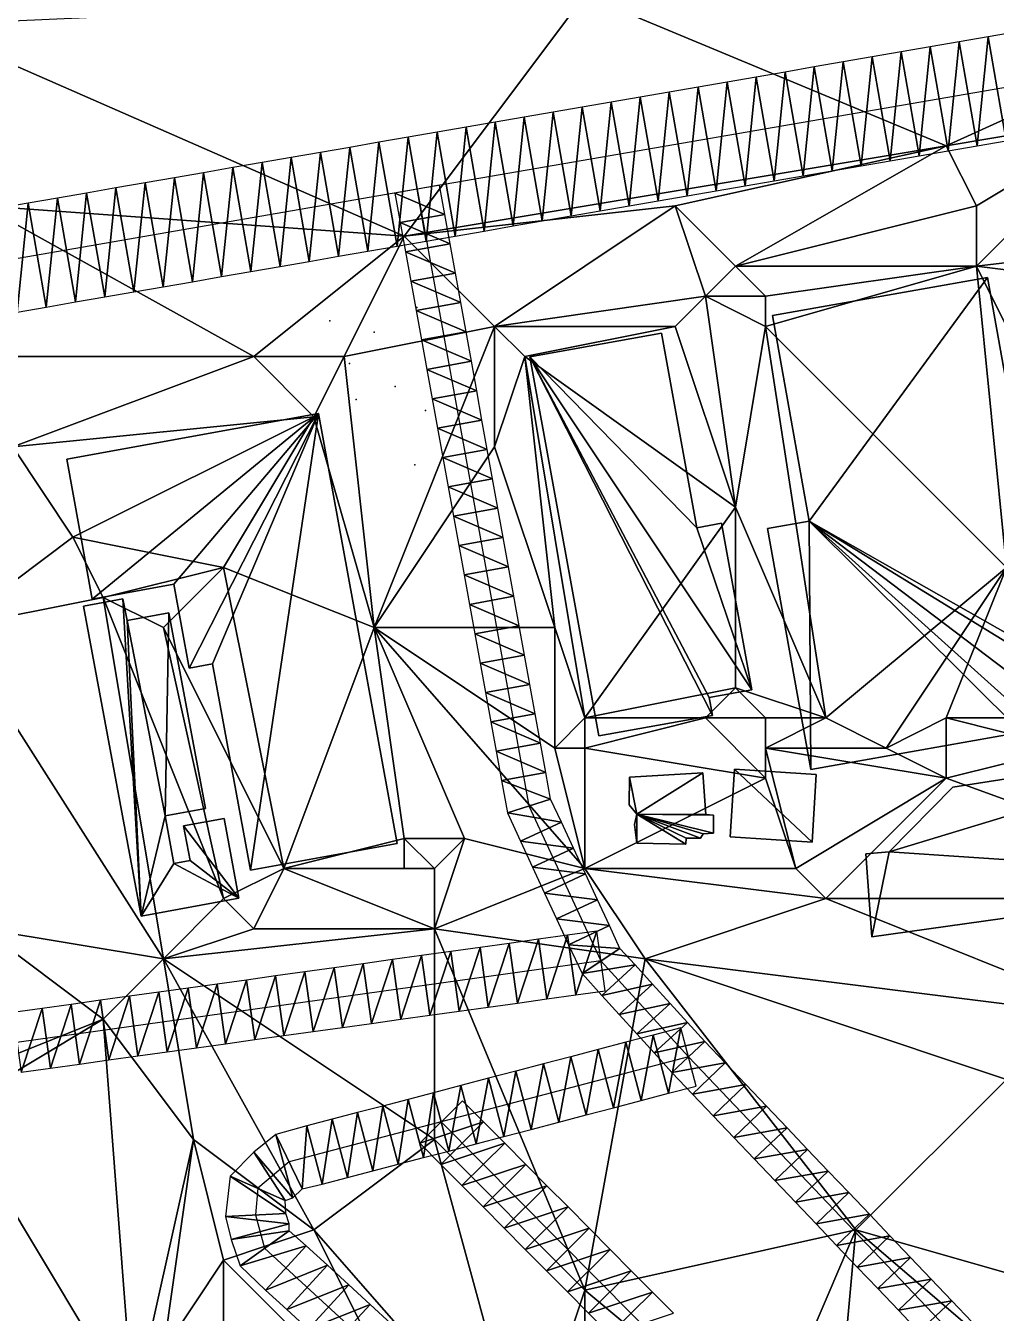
# Model space of a CAD drawing. Header units: metres. Extents: x -1103 to 901, y -902 to 905.
# Drawn here: x -567.1 to -502.7, y 326.5 to 412 of the extents above; entities that cross this region are included whole.
import ezdxf

# ---------------------------------------------------------------- set-up
doc = ezdxf.new("R2010")
doc.units = ezdxf.units.M
for name, color, linetype in [('OSM_BUILDING_FOOTPRINTS', 7, 'CONTINUOUS'), ('OSM_BUILDING_ROOFS', 1, 'CONTINUOUS'), ('OSM_BUILDING_WALLS', 8, 'CONTINUOUS'), ('OSM_ROAD_AXES', 2, 'CONTINUOUS'), ('OSM_ROAD_SURFACE', 9, 'CONTINUOUS'), ('OSM_TERRAIN', 3, 'CONTINUOUS'), ('OSM_TREES', 3, 'CONTINUOUS')]:
    doc.layers.add(name, color=color, linetype=linetype)

msp = doc.modelspace()

# ---------------------------------------------------------------- linework, layer by layer
at = {"layer": 'OSM_BUILDING_FOOTPRINTS'}
for points in [[(-515.107, 379.067, 12.681), (-517.55, 392.735, 12.681), (-503.269, 395.257, 12.681), (-498.703, 369.755, 12.681), (-499.654, 369.589, 12.681), (-499.189, 367.001, 12.681), (-501.279, 366.636, 12.681), (-501.002, 365.055, 12.681), (-515.007, 362.578, 12.681), (-517.87, 378.58, 12.681), (-515.107, 379.067, 12.681)], [(-529.068, 364.822, 13.853), (-533.666, 389.971, 13.853), (-524.912, 391.541, 13.853), (-522.557, 378.635, 13.853), (-520.932, 378.934, 13.853), (-518.92, 367.875, 13.853), (-521.75, 367.355, 13.853), (-521.529, 366.172, 13.853), (-529.068, 364.822, 13.853)], [(-564.418, 383.18, 13.783), (-547.705, 386.21, 13.783), (-542.465, 357.667, 13.783), (-552.214, 355.898, 13.783), (-554.724, 369.589, 13.783), (-556.282, 369.312, 13.783), (-557.31, 374.875, 13.783), (-562.716, 373.891, 13.783), (-564.418, 383.18, 13.783)], [(-563.301, 373.415, 13.668), (-560.682, 373.902, 13.668), (-560.405, 372.464, 13.668), (-557.631, 372.973, 13.668), (-555.21, 359.978, 13.668), (-557.885, 359.492, 13.668), (-557.299, 356.329, 13.668), (-556.227, 356.528, 13.668), (-556.658, 358.828, 13.668), (-553.961, 359.326, 13.668), (-552.977, 354.029, 13.668), (-559.466, 352.834, 13.668), (-563.301, 373.415, 13.668)], [(-505.556, 361.394, 11.862), (-485.129, 364.58, 11.862), (-481.68, 364.823, 11.862), (-472.771, 354.969, 11.862), (-478.917, 350.103, 11.862), (-483.349, 355.334, 11.862), (-510.95, 351.474, 11.862), (-511.348, 356.982, 11.862), (-509.801, 357.103, 11.862), (-505.556, 361.394, 11.862)], [(-520.357, 358.099, 12.448), (-520.07, 362.589, 12.448), (-514.632, 362.235, 12.448), (-514.919, 357.745, 12.448), (-520.357, 358.099, 12.448)], [(-527.056, 360.222, 12.685), (-527.034, 362.058, 12.685), (-522.17, 362.345, 12.685), (-521.971, 359.581, 12.685), (-521.463, 359.536, 12.685), (-521.452, 358.353, 12.685), (-522.148, 358.298, 12.685), (-522.314, 358.01, 12.685), (-523.287, 358.021, 12.685), (-523.298, 357.623, 12.685), (-526.547, 357.689, 12.685), (-526.713, 358.928, 12.685), (-526.547, 359.603, 12.685), (-527.056, 360.222, 12.685)]]:
    msp.add_polyline3d(points, close=True, dxfattribs=at)
at = {"layer": 'OSM_BUILDING_ROOFS'}
for points in [[(-515.107, 379.067, 17.881), (-503.269, 395.257, 17.881), (-517.55, 392.735, 17.881)], [(-515.107, 379.067, 17.881), (-498.703, 369.755, 17.881), (-503.269, 395.257, 17.881)], [(-522.557, 378.635, 22.253), (-524.912, 391.541, 22.253), (-533.666, 389.971, 22.253)], [(-533.666, 389.971, 22.253), (-529.068, 364.822, 22.253), (-521.529, 366.172, 22.253)], [(-533.666, 389.971, 22.253), (-521.529, 366.172, 22.253), (-521.75, 367.355, 22.253)], [(-533.666, 389.971, 22.253), (-521.75, 367.355, 22.253), (-518.92, 367.875, 22.253)], [(-522.557, 378.635, 22.253), (-533.666, 389.971, 22.253), (-518.92, 367.875, 22.253)], [(-547.705, 386.21, 22.183), (-564.418, 383.18, 22.183), (-562.716, 373.891, 22.183)], [(-547.705, 386.21, 22.183), (-562.716, 373.891, 22.183), (-557.31, 374.875, 22.183)], [(-547.705, 386.21, 22.183), (-557.31, 374.875, 22.183), (-556.282, 369.312, 22.183)], [(-547.705, 386.21, 22.183), (-556.282, 369.312, 22.183), (-554.724, 369.589, 22.183)], [(-547.705, 386.21, 22.183), (-554.724, 369.589, 22.183), (-552.214, 355.898, 22.183)], [(-547.705, 386.21, 22.183), (-552.214, 355.898, 22.183), (-542.465, 357.667, 22.183)], [(-518.92, 367.875, 22.253), (-520.932, 378.934, 22.253), (-522.557, 378.635, 22.253)], [(-515.107, 379.067, 17.881), (-517.87, 378.58, 17.881), (-515.007, 362.578, 17.881)], [(-515.107, 379.067, 17.881), (-515.007, 362.578, 17.881), (-501.002, 365.055, 17.881)], [(-515.107, 379.067, 17.881), (-501.002, 365.055, 17.881), (-501.279, 366.636, 17.881)], [(-515.107, 379.067, 17.881), (-501.279, 366.636, 17.881), (-499.189, 367.001, 17.881)], [(-515.107, 379.067, 17.881), (-499.189, 367.001, 17.881), (-499.654, 369.589, 17.881)], [(-515.107, 379.067, 17.881), (-499.654, 369.589, 17.881), (-498.703, 369.755, 17.881)], [(-560.682, 373.902, 23.668), (-563.301, 373.415, 23.668), (-559.466, 352.834, 23.668)], [(-560.405, 372.464, 23.668), (-560.682, 373.902, 23.668), (-559.466, 352.834, 23.668)], [(-557.885, 359.492, 23.668), (-557.631, 372.973, 23.668), (-560.405, 372.464, 23.668)], [(-557.885, 359.492, 23.668), (-555.21, 359.978, 23.668), (-557.631, 372.973, 23.668)], [(-559.466, 352.834, 23.668), (-557.885, 359.492, 23.668), (-560.405, 372.464, 23.668)], [(-485.129, 364.58, 17.062), (-505.556, 361.394, 17.062), (-509.801, 357.103, 17.062)], [(-483.349, 355.334, 17.062), (-485.129, 364.58, 17.062), (-509.801, 357.103, 17.062)], [(-520.07, 362.589, 17.648), (-520.357, 358.099, 17.648), (-514.919, 357.745, 17.648)], [(-520.07, 362.589, 17.648), (-514.919, 357.745, 17.648), (-514.632, 362.235, 17.648)], [(-527.034, 362.058, 17.885), (-527.056, 360.222, 17.885), (-526.547, 359.603, 17.885)], [(-526.547, 359.603, 17.885), (-522.17, 362.345, 17.885), (-527.034, 362.058, 17.885)], [(-526.547, 359.603, 17.885), (-521.971, 359.581, 17.885), (-522.17, 362.345, 17.885)], [(-559.466, 352.834, 23.668), (-557.299, 356.329, 23.668), (-557.885, 359.492, 23.668)], [(-552.977, 354.029, 23.668), (-553.961, 359.326, 23.668), (-556.658, 358.828, 23.668)], [(-526.547, 359.603, 17.885), (-526.713, 358.928, 17.885), (-526.547, 357.689, 17.885)], [(-526.547, 359.603, 17.885), (-526.547, 357.689, 17.885), (-523.298, 357.623, 17.885)], [(-526.547, 359.603, 17.885), (-523.298, 357.623, 17.885), (-523.287, 358.021, 17.885)], [(-526.547, 359.603, 17.885), (-523.287, 358.021, 17.885), (-522.314, 358.01, 17.885)], [(-526.547, 359.603, 17.885), (-522.314, 358.01, 17.885), (-522.148, 358.298, 17.885)], [(-526.547, 359.603, 17.885), (-522.148, 358.298, 17.885), (-521.452, 358.353, 17.885)], [(-526.547, 359.603, 17.885), (-521.452, 358.353, 17.885), (-521.463, 359.536, 17.885)], [(-526.547, 359.603, 17.885), (-521.463, 359.536, 17.885), (-521.971, 359.581, 17.885)], [(-552.977, 354.029, 23.668), (-556.658, 358.828, 23.668), (-556.227, 356.528, 23.668)], [(-552.977, 354.029, 23.668), (-556.227, 356.528, 23.668), (-557.299, 356.329, 23.668)], [(-509.801, 357.103, 17.062), (-511.348, 356.982, 17.062), (-510.95, 351.474, 17.062)], [(-509.801, 357.103, 17.062), (-510.95, 351.474, 17.062), (-483.349, 355.334, 17.062)], [(-559.466, 352.834, 23.668), (-552.977, 354.029, 23.668), (-557.299, 356.329, 23.668)]]:
    msp.add_3dface(points, dxfattribs=at)
at = {"layer": 'OSM_BUILDING_WALLS'}
for points in [[(-503.269, 395.257, 12.681), (-517.55, 392.735, 12.681), (-517.55, 392.735, 17.881)], [(-503.269, 395.257, 12.681), (-517.55, 392.735, 17.881), (-503.269, 395.257, 17.881)], [(-498.703, 369.755, 12.681), (-503.269, 395.257, 12.681), (-503.269, 395.257, 17.881)], [(-498.703, 369.755, 12.681), (-503.269, 395.257, 17.881), (-498.703, 369.755, 17.881)], [(-517.55, 392.735, 12.681), (-515.107, 379.067, 12.681), (-515.107, 379.067, 17.881)], [(-517.55, 392.735, 12.681), (-515.107, 379.067, 17.881), (-517.55, 392.735, 17.881)], [(-524.912, 391.541, 13.853), (-533.666, 389.971, 13.853), (-533.666, 389.971, 22.253)], [(-524.912, 391.541, 13.853), (-533.666, 389.971, 22.253), (-524.912, 391.541, 22.253)], [(-522.557, 378.635, 13.853), (-524.912, 391.541, 13.853), (-524.912, 391.541, 22.253)], [(-522.557, 378.635, 13.853), (-524.912, 391.541, 22.253), (-522.557, 378.635, 22.253)], [(-533.666, 389.971, 13.853), (-529.068, 364.822, 13.853), (-529.068, 364.822, 22.253)], [(-533.666, 389.971, 13.853), (-529.068, 364.822, 22.253), (-533.666, 389.971, 22.253)], [(-547.705, 386.21, 13.783), (-564.418, 383.18, 13.783), (-564.418, 383.18, 22.183)], [(-547.705, 386.21, 13.783), (-564.418, 383.18, 22.183), (-547.705, 386.21, 22.183)], [(-542.465, 357.667, 13.783), (-547.705, 386.21, 13.783), (-547.705, 386.21, 22.183)], [(-542.465, 357.667, 13.783), (-547.705, 386.21, 22.183), (-542.465, 357.667, 22.183)], [(-564.418, 383.18, 13.783), (-562.716, 373.891, 13.783), (-562.716, 373.891, 22.183)], [(-564.418, 383.18, 13.783), (-562.716, 373.891, 22.183), (-564.418, 383.18, 22.183)], [(-520.932, 378.934, 13.853), (-522.557, 378.635, 13.853), (-522.557, 378.635, 22.253)], [(-520.932, 378.934, 13.853), (-522.557, 378.635, 22.253), (-520.932, 378.934, 22.253)], [(-518.92, 367.875, 13.853), (-520.932, 378.934, 13.853), (-520.932, 378.934, 22.253)], [(-518.92, 367.875, 13.853), (-520.932, 378.934, 22.253), (-518.92, 367.875, 22.253)], [(-515.107, 379.067, 12.681), (-517.87, 378.58, 12.681), (-517.87, 378.58, 17.881)], [(-515.107, 379.067, 12.681), (-517.87, 378.58, 17.881), (-515.107, 379.067, 17.881)], [(-517.87, 378.58, 12.681), (-515.007, 362.578, 12.681), (-515.007, 362.578, 17.881)], [(-517.87, 378.58, 12.681), (-515.007, 362.578, 17.881), (-517.87, 378.58, 17.881)], [(-562.716, 373.891, 13.783), (-557.31, 374.875, 13.783), (-557.31, 374.875, 22.183)], [(-562.716, 373.891, 13.783), (-557.31, 374.875, 22.183), (-562.716, 373.891, 22.183)], [(-557.31, 374.875, 13.783), (-556.282, 369.312, 13.783), (-556.282, 369.312, 22.183)], [(-557.31, 374.875, 13.783), (-556.282, 369.312, 22.183), (-557.31, 374.875, 22.183)], [(-560.682, 373.902, 13.668), (-563.301, 373.415, 13.668), (-563.301, 373.415, 23.668)], [(-560.682, 373.902, 13.668), (-563.301, 373.415, 23.668), (-560.682, 373.902, 23.668)], [(-560.405, 372.464, 13.668), (-560.682, 373.902, 13.668), (-560.682, 373.902, 23.668)], [(-560.405, 372.464, 13.668), (-560.682, 373.902, 23.668), (-560.405, 372.464, 23.668)], [(-563.301, 373.415, 13.668), (-559.466, 352.834, 13.668), (-559.466, 352.834, 23.668)], [(-563.301, 373.415, 13.668), (-559.466, 352.834, 23.668), (-563.301, 373.415, 23.668)], [(-557.631, 372.973, 13.668), (-560.405, 372.464, 13.668), (-560.405, 372.464, 23.668)], [(-557.631, 372.973, 13.668), (-560.405, 372.464, 23.668), (-557.631, 372.973, 23.668)], [(-555.21, 359.978, 13.668), (-557.631, 372.973, 13.668), (-557.631, 372.973, 23.668)], [(-555.21, 359.978, 13.668), (-557.631, 372.973, 23.668), (-555.21, 359.978, 23.668)], [(-556.282, 369.312, 13.783), (-554.724, 369.589, 13.783), (-554.724, 369.589, 22.183)], [(-556.282, 369.312, 13.783), (-554.724, 369.589, 22.183), (-556.282, 369.312, 22.183)], [(-554.724, 369.589, 13.783), (-552.214, 355.898, 13.783), (-552.214, 355.898, 22.183)], [(-554.724, 369.589, 13.783), (-552.214, 355.898, 22.183), (-554.724, 369.589, 22.183)], [(-521.75, 367.355, 13.853), (-518.92, 367.875, 13.853), (-518.92, 367.875, 22.253)], [(-521.75, 367.355, 13.853), (-518.92, 367.875, 22.253), (-521.75, 367.355, 22.253)], [(-521.529, 366.172, 13.853), (-521.75, 367.355, 13.853), (-521.75, 367.355, 22.253)], [(-521.529, 366.172, 13.853), (-521.75, 367.355, 22.253), (-521.529, 366.172, 22.253)], [(-529.068, 364.822, 13.853), (-521.529, 366.172, 13.853), (-521.529, 366.172, 22.253)], [(-529.068, 364.822, 13.853), (-521.529, 366.172, 22.253), (-529.068, 364.822, 22.253)], [(-515.007, 362.578, 12.681), (-501.002, 365.055, 12.681), (-501.002, 365.055, 17.881)], [(-515.007, 362.578, 12.681), (-501.002, 365.055, 17.881), (-515.007, 362.578, 17.881)], [(-485.129, 364.58, 11.862), (-505.556, 361.394, 11.862), (-505.556, 361.394, 17.062)], [(-485.129, 364.58, 11.862), (-505.556, 361.394, 17.062), (-485.129, 364.58, 17.062)], [(-520.07, 362.589, 12.448), (-520.357, 358.099, 12.448), (-520.357, 358.099, 17.648)], [(-520.07, 362.589, 12.448), (-520.357, 358.099, 17.648), (-520.07, 362.589, 17.648)], [(-514.632, 362.235, 12.448), (-520.07, 362.589, 12.448), (-520.07, 362.589, 17.648)], [(-514.632, 362.235, 12.448), (-520.07, 362.589, 17.648), (-514.632, 362.235, 17.648)], [(-527.034, 362.058, 12.685), (-527.056, 360.222, 12.685), (-527.056, 360.222, 17.885)], [(-527.034, 362.058, 12.685), (-527.056, 360.222, 17.885), (-527.034, 362.058, 17.885)], [(-522.17, 362.345, 12.685), (-527.034, 362.058, 12.685), (-527.034, 362.058, 17.885)], [(-522.17, 362.345, 12.685), (-527.034, 362.058, 17.885), (-522.17, 362.345, 17.885)], [(-521.971, 359.581, 12.685), (-522.17, 362.345, 12.685), (-522.17, 362.345, 17.885)], [(-521.971, 359.581, 12.685), (-522.17, 362.345, 17.885), (-521.971, 359.581, 17.885)], [(-514.919, 357.745, 12.448), (-514.632, 362.235, 12.448), (-514.632, 362.235, 17.648)], [(-514.919, 357.745, 12.448), (-514.632, 362.235, 17.648), (-514.919, 357.745, 17.648)], [(-505.556, 361.394, 11.862), (-509.801, 357.103, 11.862), (-509.801, 357.103, 17.062)], [(-505.556, 361.394, 11.862), (-509.801, 357.103, 17.062), (-505.556, 361.394, 17.062)], [(-557.885, 359.492, 13.668), (-555.21, 359.978, 13.668), (-555.21, 359.978, 23.668)], [(-557.885, 359.492, 13.668), (-555.21, 359.978, 23.668), (-557.885, 359.492, 23.668)], [(-527.056, 360.222, 12.685), (-526.547, 359.603, 12.685), (-526.547, 359.603, 17.885)], [(-527.056, 360.222, 12.685), (-526.547, 359.603, 17.885), (-527.056, 360.222, 17.885)], [(-557.299, 356.329, 13.668), (-557.885, 359.492, 13.668), (-557.885, 359.492, 23.668)], [(-557.299, 356.329, 13.668), (-557.885, 359.492, 23.668), (-557.299, 356.329, 23.668)], [(-553.961, 359.326, 13.668), (-556.658, 358.828, 13.668), (-556.658, 358.828, 23.668)], [(-553.961, 359.326, 13.668), (-556.658, 358.828, 23.668), (-553.961, 359.326, 23.668)], [(-552.977, 354.029, 13.668), (-553.961, 359.326, 13.668), (-553.961, 359.326, 23.668)], [(-552.977, 354.029, 13.668), (-553.961, 359.326, 23.668), (-552.977, 354.029, 23.668)], [(-526.547, 359.603, 12.685), (-526.713, 358.928, 12.685), (-526.713, 358.928, 17.885)], [(-526.547, 359.603, 12.685), (-526.713, 358.928, 17.885), (-526.547, 359.603, 17.885)], [(-521.463, 359.536, 12.685), (-521.971, 359.581, 12.685), (-521.971, 359.581, 17.885)], [(-521.463, 359.536, 12.685), (-521.971, 359.581, 17.885), (-521.463, 359.536, 17.885)], [(-521.452, 358.353, 12.685), (-521.463, 359.536, 12.685), (-521.463, 359.536, 17.885)], [(-521.452, 358.353, 12.685), (-521.463, 359.536, 17.885), (-521.452, 358.353, 17.885)], [(-556.658, 358.828, 13.668), (-556.227, 356.528, 13.668), (-556.227, 356.528, 23.668)], [(-556.658, 358.828, 13.668), (-556.227, 356.528, 23.668), (-556.658, 358.828, 23.668)], [(-526.713, 358.928, 12.685), (-526.547, 357.689, 12.685), (-526.547, 357.689, 17.885)], [(-526.713, 358.928, 12.685), (-526.547, 357.689, 17.885), (-526.713, 358.928, 17.885)], [(-522.314, 358.01, 12.685), (-522.148, 358.298, 12.685), (-522.148, 358.298, 17.885)], [(-522.314, 358.01, 12.685), (-522.148, 358.298, 17.885), (-522.314, 358.01, 17.885)], [(-522.148, 358.298, 12.685), (-521.452, 358.353, 12.685), (-521.452, 358.353, 17.885)], [(-522.148, 358.298, 12.685), (-521.452, 358.353, 17.885), (-522.148, 358.298, 17.885)], [(-552.214, 355.898, 13.783), (-542.465, 357.667, 13.783), (-542.465, 357.667, 22.183)], [(-552.214, 355.898, 13.783), (-542.465, 357.667, 22.183), (-552.214, 355.898, 22.183)], [(-526.547, 357.689, 12.685), (-523.298, 357.623, 12.685), (-523.298, 357.623, 17.885)], [(-526.547, 357.689, 12.685), (-523.298, 357.623, 17.885), (-526.547, 357.689, 17.885)], [(-523.298, 357.623, 12.685), (-523.287, 358.021, 12.685), (-523.287, 358.021, 17.885)], [(-523.298, 357.623, 12.685), (-523.287, 358.021, 17.885), (-523.298, 357.623, 17.885)], [(-523.287, 358.021, 12.685), (-522.314, 358.01, 12.685), (-522.314, 358.01, 17.885)], [(-523.287, 358.021, 12.685), (-522.314, 358.01, 17.885), (-523.287, 358.021, 17.885)], [(-520.357, 358.099, 12.448), (-514.919, 357.745, 12.448), (-514.919, 357.745, 17.648)], [(-520.357, 358.099, 12.448), (-514.919, 357.745, 17.648), (-520.357, 358.099, 17.648)], [(-556.227, 356.528, 13.668), (-557.299, 356.329, 13.668), (-557.299, 356.329, 23.668)], [(-556.227, 356.528, 13.668), (-557.299, 356.329, 23.668), (-556.227, 356.528, 23.668)], [(-509.801, 357.103, 11.862), (-511.348, 356.982, 11.862), (-511.348, 356.982, 17.062)], [(-509.801, 357.103, 11.862), (-511.348, 356.982, 17.062), (-509.801, 357.103, 17.062)], [(-511.348, 356.982, 11.862), (-510.95, 351.474, 11.862), (-510.95, 351.474, 17.062)], [(-511.348, 356.982, 11.862), (-510.95, 351.474, 17.062), (-511.348, 356.982, 17.062)], [(-510.95, 351.474, 11.862), (-483.349, 355.334, 11.862), (-483.349, 355.334, 17.062)], [(-510.95, 351.474, 11.862), (-483.349, 355.334, 17.062), (-510.95, 351.474, 17.062)], [(-559.466, 352.834, 13.668), (-552.977, 354.029, 13.668), (-552.977, 354.029, 23.668)], [(-559.466, 352.834, 13.668), (-552.977, 354.029, 23.668), (-559.466, 352.834, 23.668)]]:
    msp.add_3dface(points, dxfattribs=at)
at = {"layer": 'OSM_ROAD_AXES'}
for points in [[(-457.418, 416.977, 14.011), (-462.193, 414.766, 14.188), (-541.139, 401.118, 17.827), (-647.907, 382.56, 17.765)], [(-541.139, 401.118, 17.827), (-533.721, 360.156, 14.965), (-528.935, 349.86, 14.098), (-523.132, 343.49, 13.753), (-498.526, 317.656, 12.06), (-490.456, 308.179, 11.753), (-485.814, 299.685, 11.574), (-482, 288.516, 11.78), (-477.645, 276.329, 12.068), (-475.622, 266.951, 12.36)], [(-528.935, 349.86, 14.098), (-569.657, 344.186, 16.041)], [(-523.132, 343.49, 13.753), (-539.547, 339.177, 14.274), (-549.65, 336.533, 15.08), (-551.728, 334.764, 15.244), (-551.871, 332.994, 15.209), (-551.275, 330.783, 15.137), (-527.265, 308.698, 13.233), (-523.706, 307.813, 12.739), (-518.964, 307.227, 12.304), (-508.728, 308.112, 11.744), (-498.526, 317.656, 12.06)], [(-508.728, 308.112, 11.744), (-539.547, 339.177, 14.274)]]:
    msp.add_polyline3d(points, dxfattribs=at)
at = {"layer": 'OSM_ROAD_SURFACE'}
for points in [[(-501.299, 411.557, 16.288), (-503.225, 411.224, 16.395), (-502.032, 404.326, 16.382)], [(-507.076, 410.558, 16.61), (-509.001, 410.226, 16.717), (-507.809, 403.328, 16.681)], [(-507.076, 410.558, 16.61), (-507.809, 403.328, 16.681), (-505.883, 403.661, 16.59)], [(-505.15, 410.891, 16.502), (-507.076, 410.558, 16.61), (-505.883, 403.661, 16.59)], [(-505.15, 410.891, 16.502), (-505.883, 403.661, 16.59), (-503.958, 403.994, 16.486)], [(-503.225, 411.224, 16.395), (-505.15, 410.891, 16.502), (-503.958, 403.994, 16.486)], [(-503.225, 411.224, 16.395), (-503.958, 403.994, 16.486), (-502.032, 404.326, 16.382)], [(-512.852, 409.56, 16.932), (-514.778, 409.227, 17.039), (-513.585, 402.329, 16.962)], [(-512.852, 409.56, 16.932), (-513.585, 402.329, 16.962), (-511.66, 402.662, 16.871)], [(-510.927, 409.893, 16.824), (-512.852, 409.56, 16.932), (-511.66, 402.662, 16.871)], [(-510.927, 409.893, 16.824), (-511.66, 402.662, 16.871), (-509.734, 402.995, 16.776)], [(-509.001, 410.226, 16.717), (-510.927, 409.893, 16.824), (-509.734, 402.995, 16.776)], [(-509.001, 410.226, 16.717), (-509.734, 402.995, 16.776), (-507.809, 403.328, 16.681)], [(-516.703, 408.894, 17.147), (-518.629, 408.561, 17.229), (-517.437, 401.664, 17.101)], [(-516.703, 408.894, 17.147), (-517.437, 401.664, 17.101), (-515.511, 401.996, 17.032)], [(-514.778, 409.227, 17.039), (-516.703, 408.894, 17.147), (-515.511, 401.996, 17.032)], [(-514.778, 409.227, 17.039), (-515.511, 401.996, 17.032), (-513.585, 402.329, 16.962)], [(-522.48, 407.895, 17.362), (-524.405, 407.563, 17.429), (-523.213, 400.665, 17.309)], [(-522.48, 407.895, 17.362), (-523.213, 400.665, 17.309), (-521.288, 400.998, 17.239)], [(-520.554, 408.228, 17.296), (-522.48, 407.895, 17.362), (-521.288, 400.998, 17.239)], [(-520.554, 408.228, 17.296), (-521.288, 400.998, 17.239), (-519.362, 401.331, 17.17)], [(-518.629, 408.561, 17.229), (-520.554, 408.228, 17.296), (-519.362, 401.331, 17.17)], [(-518.629, 408.561, 17.229), (-519.362, 401.331, 17.17), (-517.437, 401.664, 17.101)], [(-526.331, 407.23, 17.496), (-528.257, 406.897, 17.563), (-527.064, 399.999, 17.447)], [(-526.331, 407.23, 17.496), (-527.064, 399.999, 17.447), (-525.139, 400.332, 17.378)], [(-524.405, 407.563, 17.429), (-526.331, 407.23, 17.496), (-525.139, 400.332, 17.378)], [(-524.405, 407.563, 17.429), (-525.139, 400.332, 17.378), (-523.213, 400.665, 17.309)], [(-532.108, 406.231, 17.696), (-534.033, 405.898, 17.763), (-532.841, 399.001, 17.65)], [(-532.108, 406.231, 17.696), (-532.841, 399.001, 17.65), (-530.915, 399.333, 17.585)], [(-530.182, 406.564, 17.629), (-532.108, 406.231, 17.696), (-530.915, 399.333, 17.585)], [(-530.182, 406.564, 17.629), (-530.915, 399.333, 17.585), (-528.99, 399.666, 17.516)], [(-528.257, 406.897, 17.563), (-530.182, 406.564, 17.629), (-528.99, 399.666, 17.516)], [(-528.257, 406.897, 17.563), (-528.99, 399.666, 17.516), (-527.064, 399.999, 17.447)], [(-535.959, 405.565, 17.83), (-537.884, 405.233, 17.857), (-536.692, 398.335, 17.728)], [(-535.959, 405.565, 17.83), (-536.692, 398.335, 17.728), (-534.766, 398.668, 17.689)], [(-534.033, 405.898, 17.763), (-535.959, 405.565, 17.83), (-534.766, 398.668, 17.689)], [(-534.033, 405.898, 17.763), (-534.766, 398.668, 17.689), (-532.841, 399.001, 17.65)], [(-541.737, 404.567, 17.89), (-543.68, 404.229, 17.906), (-542.481, 397.332, 17.872)], [(-541.737, 404.567, 17.89), (-542.481, 397.332, 17.872), (-540.541, 397.669, 17.806)], [(-539.81, 404.9, 17.873), (-541.737, 404.567, 17.89), (-540.541, 397.669, 17.806)], [(-539.81, 404.9, 17.873), (-540.541, 397.669, 17.806), (-538.617, 398.002, 17.767)], [(-537.884, 405.233, 17.857), (-539.81, 404.9, 17.873), (-538.617, 398.002, 17.767)], [(-537.884, 405.233, 17.857), (-538.617, 398.002, 17.767), (-536.692, 398.335, 17.728)], [(-547.562, 403.554, 17.939), (-549.503, 403.217, 17.955), (-548.305, 396.32, 17.836)], [(-547.562, 403.554, 17.939), (-548.305, 396.32, 17.836), (-546.363, 396.657, 17.852)], [(-545.621, 403.891, 17.922), (-547.562, 403.554, 17.939), (-546.363, 396.657, 17.852)], [(-545.621, 403.891, 17.922), (-546.363, 396.657, 17.852), (-544.422, 396.995, 17.869)], [(-543.68, 404.229, 17.906), (-545.621, 403.891, 17.922), (-544.422, 396.995, 17.869)], [(-543.68, 404.229, 17.906), (-544.422, 396.995, 17.869), (-542.481, 397.332, 17.872)], [(-551.444, 402.879, 17.972), (-553.386, 402.542, 17.962), (-552.187, 395.645, 17.804)], [(-551.444, 402.879, 17.972), (-552.187, 395.645, 17.804), (-550.246, 395.983, 17.82)], [(-549.503, 403.217, 17.955), (-551.444, 402.879, 17.972), (-550.246, 395.983, 17.82)], [(-549.503, 403.217, 17.955), (-550.246, 395.983, 17.82), (-548.305, 396.32, 17.836)], [(-557.268, 401.867, 17.851), (-559.209, 401.529, 17.796), (-558.011, 394.633, 17.755)], [(-557.268, 401.867, 17.851), (-558.011, 394.633, 17.755), (-556.069, 394.97, 17.771)], [(-555.327, 402.204, 17.906), (-557.268, 401.867, 17.851), (-556.069, 394.97, 17.771)], [(-555.327, 402.204, 17.906), (-556.069, 394.97, 17.771), (-554.128, 395.308, 17.787)], [(-553.386, 402.542, 17.962), (-555.327, 402.204, 17.906), (-554.128, 395.308, 17.787)], [(-553.386, 402.542, 17.962), (-554.128, 395.308, 17.787), (-552.187, 395.645, 17.804)], [(-561.151, 401.192, 17.741), (-563.092, 400.855, 17.686), (-561.893, 393.958, 17.684)], [(-561.151, 401.192, 17.741), (-561.893, 393.958, 17.684), (-559.952, 394.295, 17.736)], [(-559.209, 401.529, 17.796), (-561.151, 401.192, 17.741), (-559.952, 394.295, 17.736)], [(-559.209, 401.529, 17.796), (-559.952, 394.295, 17.736), (-558.011, 394.633, 17.755)], [(-542.615, 400.851, 17.889), (-539.31, 399.435, 17.808), (-539.663, 401.385, 17.864)], [(-566.974, 400.18, 17.575), (-568.916, 399.842, 17.527), (-567.717, 392.946, 17.531)], [(-566.974, 400.18, 17.575), (-567.717, 392.946, 17.531), (-565.776, 393.283, 17.582)], [(-565.033, 400.517, 17.631), (-566.974, 400.18, 17.575), (-565.776, 393.283, 17.582)], [(-565.033, 400.517, 17.631), (-565.776, 393.283, 17.582), (-563.834, 393.621, 17.633)], [(-563.092, 400.855, 17.686), (-565.033, 400.517, 17.631), (-563.834, 393.621, 17.633)], [(-563.092, 400.855, 17.686), (-563.834, 393.621, 17.633), (-561.893, 393.958, 17.684)], [(-542.615, 400.851, 17.889), (-542.262, 398.9, 17.882), (-539.31, 399.435, 17.808)], [(-542.262, 398.9, 17.882), (-538.956, 397.484, 17.74), (-539.31, 399.435, 17.808)], [(-542.262, 398.9, 17.882), (-541.908, 396.95, 17.825), (-538.956, 397.484, 17.74)], [(-541.908, 396.95, 17.825), (-538.603, 395.533, 17.585), (-538.956, 397.484, 17.74)], [(-541.908, 396.95, 17.825), (-541.555, 394.999, 17.716), (-538.603, 395.533, 17.585)], [(-541.555, 394.999, 17.716), (-538.25, 393.583, 17.45), (-538.603, 395.533, 17.585)], [(-541.555, 394.999, 17.716), (-541.202, 393.048, 17.608), (-538.25, 393.583, 17.45)], [(-541.202, 393.048, 17.608), (-537.897, 391.632, 17.341), (-538.25, 393.583, 17.45)], [(-541.202, 393.048, 17.608), (-540.849, 391.098, 17.499), (-537.897, 391.632, 17.341)], [(-540.849, 391.098, 17.499), (-537.544, 389.682, 17.176), (-537.897, 391.632, 17.341)], [(-540.849, 391.098, 17.499), (-540.496, 389.147, 17.336), (-537.544, 389.682, 17.176)], [(-540.496, 389.147, 17.336), (-537.19, 387.731, 17.062), (-537.544, 389.682, 17.176)], [(-540.496, 389.147, 17.336), (-540.142, 387.197, 17.171), (-537.19, 387.731, 17.062)], [(-540.142, 387.197, 17.171), (-536.837, 385.781, 17.007), (-537.19, 387.731, 17.062)], [(-540.142, 387.197, 17.171), (-539.789, 385.246, 17.006), (-536.837, 385.781, 17.007)], [(-539.789, 385.246, 17.006), (-536.484, 383.83, 16.953), (-536.837, 385.781, 17.007)], [(-539.789, 385.246, 17.006), (-539.436, 383.295, 16.845), (-536.484, 383.83, 16.953)], [(-539.436, 383.295, 16.845), (-536.131, 381.879, 16.834), (-536.484, 383.83, 16.953)], [(-539.436, 383.295, 16.845), (-539.083, 381.345, 16.791), (-536.131, 381.879, 16.834)], [(-539.083, 381.345, 16.791), (-535.778, 379.929, 16.697), (-536.131, 381.879, 16.834)], [(-539.083, 381.345, 16.791), (-538.73, 379.394, 16.719), (-535.778, 379.929, 16.697)], [(-538.73, 379.394, 16.719), (-535.424, 377.978, 16.559), (-535.778, 379.929, 16.697)], [(-538.73, 379.394, 16.719), (-538.376, 377.444, 16.582), (-535.424, 377.978, 16.559)], [(-538.376, 377.444, 16.582), (-535.071, 376.028, 16.422), (-535.424, 377.978, 16.559)], [(-538.376, 377.444, 16.582), (-538.023, 375.493, 16.444), (-535.071, 376.028, 16.422)], [(-538.023, 375.493, 16.444), (-534.718, 374.077, 16.284), (-535.071, 376.028, 16.422)], [(-538.023, 375.493, 16.444), (-537.67, 373.542, 16.307), (-534.718, 374.077, 16.284)], [(-537.67, 373.542, 16.307), (-534.365, 372.126, 16.147), (-534.718, 374.077, 16.284)], [(-537.67, 373.542, 16.307), (-537.317, 371.592, 16.164), (-534.365, 372.126, 16.147)], [(-537.317, 371.592, 16.164), (-534.011, 370.176, 15.985), (-534.365, 372.126, 16.147)], [(-537.317, 371.592, 16.164), (-536.963, 369.641, 16), (-534.011, 370.176, 15.985)], [(-536.963, 369.641, 16), (-533.658, 368.225, 15.821), (-534.011, 370.176, 15.985)], [(-536.963, 369.641, 16), (-536.61, 367.691, 15.837), (-533.658, 368.225, 15.821)], [(-536.61, 367.691, 15.837), (-533.305, 366.275, 15.658), (-533.658, 368.225, 15.821)], [(-536.61, 367.691, 15.837), (-536.257, 365.74, 15.638), (-533.305, 366.275, 15.658)], [(-536.257, 365.74, 15.638), (-532.952, 364.324, 15.484), (-533.305, 366.275, 15.658)], [(-536.257, 365.74, 15.638), (-535.904, 363.789, 15.418), (-532.952, 364.324, 15.484)], [(-535.904, 363.789, 15.418), (-532.599, 362.373, 15.265), (-532.952, 364.324, 15.484)], [(-535.904, 363.789, 15.418), (-535.551, 361.839, 15.215), (-532.599, 362.373, 15.265)], [(-535.551, 361.839, 15.215), (-532.29, 360.605, 15.066), (-532.599, 362.373, 15.265)], [(-535.551, 361.839, 15.215), (-535.153, 359.706, 15.027), (-532.29, 360.605, 15.066)], [(-535.153, 359.706, 15.027), (-531.563, 359.072, 14.894), (-532.29, 360.605, 15.066)], [(-535.153, 359.706, 15.027), (-534.284, 357.807, 14.843), (-531.563, 359.072, 14.894)], [(-534.284, 357.807, 14.843), (-530.766, 357.356, 14.702), (-531.563, 359.072, 14.894)], [(-534.284, 357.807, 14.843), (-533.486, 356.091, 14.674), (-530.766, 357.356, 14.702)], [(-533.486, 356.091, 14.674), (-529.968, 355.64, 14.526), (-530.766, 357.356, 14.702)], [(-533.486, 356.091, 14.674), (-532.688, 354.375, 14.514), (-529.968, 355.64, 14.526)], [(-532.688, 354.375, 14.514), (-529.17, 353.924, 14.393), (-529.968, 355.64, 14.526)], [(-532.688, 354.375, 14.514), (-531.891, 352.659, 14.381), (-529.17, 353.924, 14.393)], [(-531.891, 352.659, 14.381), (-528.373, 352.208, 14.26), (-529.17, 353.924, 14.393)], [(-531.891, 352.659, 14.381), (-531.093, 350.943, 14.248), (-528.373, 352.208, 14.26)], [(-531.15, 351.57, 14.291), (-533.089, 351.3, 14.323), (-532.537, 347.338, 14.224)], [(-531.15, 351.57, 14.291), (-532.537, 347.338, 14.224), (-530.598, 347.609, 14.165)], [(-529.211, 351.841, 14.258), (-531.15, 351.57, 14.291), (-530.598, 347.609, 14.165)], [(-531.093, 350.943, 14.248), (-527.68, 350.682, 14.142), (-528.373, 352.208, 14.26)], [(-529.211, 351.841, 14.258), (-530.598, 347.609, 14.165), (-528.659, 347.879, 14.106)], [(-536.968, 350.76, 14.428), (-538.907, 350.49, 14.487), (-538.355, 346.528, 14.403)], [(-536.968, 350.76, 14.428), (-538.355, 346.528, 14.403), (-536.416, 346.798, 14.343)], [(-535.028, 351.03, 14.368), (-536.968, 350.76, 14.428), (-536.416, 346.798, 14.343)], [(-535.028, 351.03, 14.368), (-536.416, 346.798, 14.343), (-534.476, 347.068, 14.284)], [(-533.089, 351.3, 14.323), (-535.028, 351.03, 14.368), (-534.476, 347.068, 14.284)], [(-533.089, 351.3, 14.323), (-534.476, 347.068, 14.284), (-532.537, 347.338, 14.224)], [(-531.093, 350.943, 14.248), (-530.19, 349.038, 14.176), (-527.68, 350.682, 14.142)], [(-530.19, 349.038, 14.176), (-526.666, 349.596, 14.069), (-527.68, 350.682, 14.142)], [(-542.785, 349.949, 14.672), (-544.724, 349.679, 14.776), (-544.172, 345.717, 14.681)], [(-542.785, 349.949, 14.672), (-544.172, 345.717, 14.681), (-542.233, 345.988, 14.576)], [(-540.846, 350.219, 14.567), (-542.785, 349.949, 14.672), (-542.233, 345.988, 14.576)], [(-540.846, 350.219, 14.567), (-542.233, 345.988, 14.576), (-540.294, 346.258, 14.471)], [(-538.907, 350.49, 14.487), (-540.846, 350.219, 14.567), (-540.294, 346.258, 14.471)], [(-538.907, 350.49, 14.487), (-540.294, 346.258, 14.471), (-538.355, 346.528, 14.403)], [(-550.542, 348.869, 15.09), (-552.481, 348.598, 15.195), (-551.929, 344.637, 15.148)], [(-550.542, 348.869, 15.09), (-551.929, 344.637, 15.148), (-549.99, 344.907, 14.995)], [(-548.602, 349.139, 14.986), (-550.542, 348.869, 15.09), (-549.99, 344.907, 14.995)], [(-548.602, 349.139, 14.986), (-549.99, 344.907, 14.995), (-548.05, 345.177, 14.89)], [(-546.663, 349.409, 14.881), (-548.602, 349.139, 14.986), (-548.05, 345.177, 14.89)], [(-546.663, 349.409, 14.881), (-548.05, 345.177, 14.89), (-546.111, 345.447, 14.785)], [(-544.724, 349.679, 14.776), (-546.663, 349.409, 14.881), (-546.111, 345.447, 14.785)], [(-544.724, 349.679, 14.776), (-546.111, 345.447, 14.785), (-544.172, 345.717, 14.681)], [(-530.19, 349.038, 14.176), (-528.883, 347.575, 14.108), (-526.666, 349.596, 14.069)], [(-528.883, 347.575, 14.108), (-525.505, 348.322, 14), (-526.666, 349.596, 14.069)], [(-556.359, 348.058, 15.436), (-558.298, 347.788, 15.572), (-557.746, 343.826, 15.579)], [(-556.359, 348.058, 15.436), (-557.746, 343.826, 15.579), (-555.807, 344.096, 15.453)], [(-554.42, 348.328, 15.3), (-556.359, 348.058, 15.436), (-555.807, 344.096, 15.453)], [(-554.42, 348.328, 15.3), (-555.807, 344.096, 15.453), (-553.868, 344.367, 15.31)], [(-552.481, 348.598, 15.195), (-554.42, 348.328, 15.3), (-553.868, 344.367, 15.31)], [(-552.481, 348.598, 15.195), (-553.868, 344.367, 15.31), (-551.929, 344.637, 15.148)], [(-528.883, 347.575, 14.108), (-527.723, 346.301, 14.049), (-525.505, 348.322, 14)], [(-527.723, 346.301, 14.049), (-524.344, 347.048, 13.925), (-525.505, 348.322, 14)], [(-562.177, 347.248, 15.802), (-564.116, 346.977, 15.888), (-563.564, 343.016, 16.017)], [(-562.177, 347.248, 15.802), (-563.564, 343.016, 16.017), (-561.625, 343.286, 15.912)], [(-560.237, 347.518, 15.699), (-562.177, 347.248, 15.802), (-561.625, 343.286, 15.912)], [(-560.237, 347.518, 15.699), (-561.625, 343.286, 15.912), (-559.685, 343.556, 15.707)], [(-558.298, 347.788, 15.572), (-560.237, 347.518, 15.699), (-559.685, 343.556, 15.707)], [(-558.298, 347.788, 15.572), (-559.685, 343.556, 15.707), (-557.746, 343.826, 15.579)], [(-566.055, 346.707, 15.953), (-567.994, 346.437, 16.018), (-567.442, 342.475, 16.202)], [(-566.055, 346.707, 15.953), (-567.442, 342.475, 16.202), (-565.503, 342.745, 16.109)], [(-564.116, 346.977, 15.888), (-566.055, 346.707, 15.953), (-565.503, 342.745, 16.109)], [(-564.116, 346.977, 15.888), (-565.503, 342.745, 16.109), (-563.564, 343.016, 16.017)], [(-527.723, 346.301, 14.049), (-526.562, 345.028, 13.985), (-524.344, 347.048, 13.925)], [(-526.562, 345.028, 13.985), (-523.184, 345.774, 13.849), (-524.344, 347.048, 13.925)], [(-526.562, 345.028, 13.985), (-525.401, 343.754, 13.909), (-523.184, 345.774, 13.849)], [(-523.64, 345.424, 13.863), (-525.464, 344.945, 13.935), (-524.447, 341.076, 13.816)], [(-525.401, 343.754, 13.909), (-522.035, 344.513, 13.774), (-523.184, 345.774, 13.849)], [(-523.64, 345.424, 13.863), (-524.447, 341.076, 13.816), (-522.623, 341.555, 13.744)], [(-525.464, 344.945, 13.935), (-527.288, 344.466, 14.003), (-526.271, 340.597, 13.888)], [(-525.464, 344.945, 13.935), (-526.271, 340.597, 13.888), (-524.447, 341.076, 13.816)], [(-529.112, 343.986, 14.055), (-530.935, 343.507, 14.107), (-529.919, 339.638, 14.009)], [(-529.112, 343.986, 14.055), (-529.919, 339.638, 14.009), (-528.095, 340.118, 13.957)], [(-527.288, 344.466, 14.003), (-529.112, 343.986, 14.055), (-528.095, 340.118, 13.957)], [(-527.288, 344.466, 14.003), (-528.095, 340.118, 13.957), (-526.271, 340.597, 13.888)], [(-525.401, 343.754, 13.909), (-524.228, 342.466, 13.833), (-522.035, 344.513, 13.774)], [(-524.228, 342.466, 13.833), (-520.679, 343.089, 13.687), (-522.035, 344.513, 13.774)], [(-532.759, 343.028, 14.159), (-534.583, 342.549, 14.211), (-533.567, 338.68, 14.112)], [(-532.759, 343.028, 14.159), (-533.567, 338.68, 14.112), (-531.743, 339.159, 14.06)], [(-530.935, 343.507, 14.107), (-532.759, 343.028, 14.159), (-531.743, 339.159, 14.06)], [(-530.935, 343.507, 14.107), (-531.743, 339.159, 14.06), (-529.919, 339.638, 14.009)], [(-524.228, 342.466, 13.833), (-522.851, 341.02, 13.744), (-520.679, 343.089, 13.687)], [(-522.851, 341.02, 13.744), (-519.312, 341.654, 13.606), (-520.679, 343.089, 13.687)], [(-536.407, 342.069, 14.264), (-538.231, 341.59, 14.318), (-537.214, 337.721, 14.221)], [(-536.407, 342.069, 14.264), (-537.214, 337.721, 14.221), (-535.391, 338.201, 14.166)], [(-534.583, 342.549, 14.211), (-536.407, 342.069, 14.264), (-535.391, 338.201, 14.166)], [(-534.583, 342.549, 14.211), (-535.391, 338.201, 14.166), (-533.567, 338.68, 14.112)], [(-538.231, 341.59, 14.318), (-540.054, 341.111, 14.374), (-539.039, 337.242, 14.275)], [(-538.231, 341.59, 14.318), (-539.039, 337.242, 14.275), (-537.214, 337.721, 14.221)], [(-522.851, 341.02, 13.744), (-521.484, 339.585, 13.656), (-519.312, 341.654, 13.606)], [(-521.484, 339.585, 13.656), (-517.945, 340.219, 13.527), (-519.312, 341.654, 13.606)], [(-541.737, 340.671, 14.462), (-543.42, 340.23, 14.551), (-542.408, 336.361, 14.549)], [(-541.737, 340.671, 14.462), (-542.408, 336.361, 14.549), (-540.724, 336.801, 14.406)], [(-540.054, 341.111, 14.374), (-541.737, 340.671, 14.462), (-540.724, 336.801, 14.406)], [(-536.726, 339.173, 14.227), (-538.127, 340.585, 14.298), (-540.966, 337.768, 14.403)], [(-540.054, 341.111, 14.374), (-540.724, 336.801, 14.406), (-539.039, 337.242, 14.275)], [(-545.104, 339.79, 14.696), (-546.788, 339.349, 14.841), (-545.776, 335.48, 14.839)], [(-545.104, 339.79, 14.696), (-545.776, 335.48, 14.839), (-544.092, 335.92, 14.694)], [(-543.42, 340.23, 14.551), (-545.104, 339.79, 14.696), (-544.092, 335.92, 14.694)], [(-543.42, 340.23, 14.551), (-544.092, 335.92, 14.694), (-542.408, 336.361, 14.549)], [(-521.484, 339.585, 13.656), (-520.117, 338.15, 13.568), (-517.945, 340.219, 13.527)], [(-520.117, 338.15, 13.568), (-516.578, 338.783, 13.447), (-517.945, 340.219, 13.527)], [(-548.472, 338.909, 14.986), (-550.525, 338.332, 15.164), (-548.774, 334.735, 15.097)], [(-548.472, 338.909, 14.986), (-548.774, 334.735, 15.097), (-547.46, 335.039, 14.984)], [(-546.788, 339.349, 14.841), (-548.472, 338.909, 14.986), (-547.46, 335.039, 14.984)], [(-546.788, 339.349, 14.841), (-547.46, 335.039, 14.984), (-545.776, 335.48, 14.839)], [(-536.726, 339.173, 14.227), (-540.966, 337.768, 14.403), (-539.566, 336.356, 14.327)], [(-535.325, 337.761, 14.156), (-536.726, 339.173, 14.227), (-539.566, 336.356, 14.327)], [(-520.117, 338.15, 13.568), (-518.75, 336.714, 13.48), (-516.578, 338.783, 13.447)], [(-518.75, 336.714, 13.48), (-515.211, 337.348, 13.368), (-516.578, 338.783, 13.447)], [(-550.525, 338.332, 15.164), (-551.985, 337.171, 15.286), (-549.392, 334.126, 15.155)], [(-550.525, 338.332, 15.164), (-549.392, 334.126, 15.155), (-548.774, 334.735, 15.097)], [(-535.325, 337.761, 14.156), (-539.566, 336.356, 14.327), (-538.165, 334.944, 14.256)], [(-533.924, 336.349, 14.085), (-535.325, 337.761, 14.156), (-538.165, 334.944, 14.256)], [(-551.985, 337.171, 15.286), (-553.555, 335.578, 15.382), (-549.901, 333.95, 15.189)], [(-551.985, 337.171, 15.286), (-549.901, 333.95, 15.189), (-549.392, 334.126, 15.155)], [(-518.75, 336.714, 13.48), (-517.383, 335.279, 13.392), (-515.211, 337.348, 13.368)], [(-517.383, 335.279, 13.392), (-513.844, 335.913, 13.289), (-515.211, 337.348, 13.368)], [(-533.924, 336.349, 14.085), (-538.165, 334.944, 14.256), (-536.764, 333.532, 14.186)], [(-532.523, 334.937, 14.015), (-533.924, 336.349, 14.085), (-536.764, 333.532, 14.186)], [(-553.555, 335.578, 15.382), (-553.869, 332.887, 15.331), (-549.874, 333.102, 15.186)], [(-553.555, 335.578, 15.382), (-549.874, 333.102, 15.186), (-549.901, 333.95, 15.189)], [(-517.383, 335.279, 13.392), (-516.016, 333.844, 13.304), (-513.844, 335.913, 13.289)], [(-516.016, 333.844, 13.304), (-512.477, 334.478, 13.21), (-513.844, 335.913, 13.289)], [(-532.523, 334.937, 14.015), (-536.764, 333.532, 14.186), (-535.363, 332.12, 14.115)], [(-531.123, 333.525, 13.945), (-532.523, 334.937, 14.015), (-535.363, 332.12, 14.115)], [(-516.016, 333.844, 13.304), (-514.649, 332.409, 13.217), (-512.477, 334.478, 13.21)], [(-514.649, 332.409, 13.217), (-511.11, 333.043, 13.131), (-512.477, 334.478, 13.21)], [(-531.123, 333.525, 13.945), (-535.363, 332.12, 14.115), (-533.962, 330.708, 14.045)], [(-529.722, 332.113, 13.875), (-531.123, 333.525, 13.945), (-533.962, 330.708, 14.045)], [(-553.869, 332.887, 15.331), (-549.642, 332.41, 15.161), (-549.874, 333.102, 15.186)], [(-553.869, 332.887, 15.331), (-553.504, 331.367, 15.282), (-549.642, 332.41, 15.161)], [(-514.649, 332.409, 13.217), (-513.282, 330.974, 13.102), (-511.11, 333.043, 13.131)], [(-513.282, 330.974, 13.102), (-509.743, 331.607, 13.063), (-511.11, 333.043, 13.131)], [(-553.504, 331.367, 15.282), (-549.645, 331.942, 15.151), (-549.642, 332.41, 15.161)], [(-553.504, 331.367, 15.282), (-552.904, 329.623, 15.23), (-549.645, 331.942, 15.151)], [(-552.904, 329.623, 15.23), (-548.508, 330.956, 15.098), (-549.645, 331.942, 15.151)], [(-529.722, 332.113, 13.875), (-533.962, 330.708, 14.045), (-532.561, 329.296, 13.974)], [(-528.321, 330.701, 13.792), (-529.722, 332.113, 13.875), (-532.561, 329.296, 13.974)], [(-552.904, 329.623, 15.23), (-551.216, 328.012, 15.161), (-548.508, 330.956, 15.098)], [(-551.216, 328.012, 15.161), (-547.096, 329.656, 15.04), (-548.508, 330.956, 15.098)], [(-513.282, 330.974, 13.102), (-511.915, 329.538, 12.957), (-509.743, 331.607, 13.063)], [(-511.915, 329.538, 12.957), (-508.376, 330.172, 12.964), (-509.743, 331.607, 13.063)], [(-528.321, 330.701, 13.792), (-532.561, 329.296, 13.974), (-531.161, 327.884, 13.904)], [(-526.92, 329.289, 13.703), (-528.321, 330.701, 13.792), (-531.161, 327.884, 13.904)], [(-511.915, 329.538, 12.957), (-510.548, 328.103, 12.856), (-508.376, 330.172, 12.964)], [(-510.548, 328.103, 12.856), (-507.009, 328.737, 12.855), (-508.376, 330.172, 12.964)], [(-551.216, 328.012, 15.161), (-549.804, 326.713, 15.104), (-547.096, 329.656, 15.04)], [(-549.804, 326.713, 15.104), (-545.684, 328.357, 14.974), (-547.096, 329.656, 15.04)], [(-526.92, 329.289, 13.703), (-531.161, 327.884, 13.904), (-529.76, 326.472, 13.795)], [(-525.519, 327.877, 13.574), (-526.92, 329.289, 13.703), (-529.76, 326.472, 13.795)], [(-549.804, 326.713, 15.104), (-548.392, 325.413, 15.046), (-545.684, 328.357, 14.974)], [(-548.392, 325.413, 15.046), (-544.271, 327.058, 14.904), (-545.684, 328.357, 14.974)], [(-510.548, 328.103, 12.856), (-509.181, 326.668, 12.754), (-507.009, 328.737, 12.855)], [(-509.181, 326.668, 12.754), (-505.642, 327.302, 12.747), (-507.009, 328.737, 12.855)], [(-525.519, 327.877, 13.574), (-529.76, 326.472, 13.795), (-528.359, 325.06, 13.659)], [(-524.118, 326.465, 13.424), (-525.519, 327.877, 13.574), (-528.359, 325.06, 13.659)], [(-548.392, 325.413, 15.046), (-546.979, 324.114, 14.989), (-544.271, 327.058, 14.904)], [(-546.979, 324.114, 14.989), (-542.859, 325.759, 14.833), (-544.271, 327.058, 14.904)], [(-509.181, 326.668, 12.754), (-507.814, 325.233, 12.653), (-505.642, 327.302, 12.747)], [(-507.814, 325.233, 12.653), (-504.275, 325.867, 12.638), (-505.642, 327.302, 12.747)]]:
    msp.add_3dface(points, dxfattribs=at)
at = {"layer": 'OSM_TERRAIN'}
for points in [[(-574, 412, 18.14), (-542, 398, 17.828), (-530, 414, 17.756)], [(-542, 398, 17.828), (-506, 404, 16.574), (-530, 414, 17.756)], [(-506, 404, 16.574), (-484, 414, 15.279), (-530, 414, 17.756)], [(-494, 406, 15.921), (-484, 414, 15.279), (-506, 404, 16.574)], [(-570, 400, 17.461), (-542, 398, 17.828), (-574, 412, 18.14)], [(-504, 400, 16.131), (-494, 406, 15.921), (-506, 404, 16.574)], [(-504, 396, 15.304), (-494, 406, 15.921), (-504, 400, 16.131)], [(-504, 396, 15.304), (-470, 400, 14.968), (-494, 406, 15.921)], [(-524, 400, 17.383), (-506, 404, 16.574), (-542, 398, 17.828)], [(-524, 400, 17.383), (-520, 396, 16.76), (-506, 404, 16.574)], [(-520, 396, 16.76), (-504, 400, 16.131), (-506, 404, 16.574)], [(-552, 390, 17.865), (-570, 400, 17.461), (-578, 390, 17.203)], [(-552, 390, 17.865), (-542, 398, 17.828), (-570, 400, 17.461)], [(-536, 392, 17.191), (-524, 400, 17.383), (-542, 398, 17.828)], [(-536, 392, 17.191), (-522, 394, 16.725), (-524, 400, 17.383)], [(-522, 394, 16.725), (-520, 396, 16.76), (-524, 400, 17.383)], [(-504, 396, 15.304), (-504, 400, 16.131), (-520, 396, 16.76)], [(-504, 396, 15.304), (-456, 390, 14.935), (-470, 400, 14.968)], [(-546, 390, 17.717), (-542, 398, 17.828), (-552, 390, 17.865)], [(-546, 390, 17.717), (-536, 392, 17.191), (-542, 398, 17.828)], [(-522, 394, 16.725), (-518, 394, 15.704), (-520, 396, 16.76)], [(-518, 394, 15.704), (-504, 396, 15.304), (-520, 396, 16.76)], [(-502, 376, 15.173), (-504, 396, 15.304), (-518, 392, 15.444)], [(-518, 392, 15.444), (-504, 396, 15.304), (-518, 394, 15.704)], [(-502, 376, 15.173), (-496, 380, 14.776), (-504, 396, 15.304)], [(-496, 380, 14.776), (-456, 390, 14.935), (-504, 396, 15.304)], [(-536, 392, 17.191), (-524, 392, 16.217), (-522, 394, 16.725)], [(-520, 380, 15.909), (-522, 394, 16.725), (-524, 392, 16.217)], [(-520, 380, 15.909), (-518, 392, 15.444), (-522, 394, 16.725)], [(-522, 394, 16.725), (-518, 392, 15.444), (-518, 394, 15.704)], [(-544, 372, 16.279), (-536, 392, 17.191), (-546, 390, 17.717)], [(-544, 372, 16.279), (-536, 384, 16.923), (-536, 392, 17.191)], [(-536, 392, 17.191), (-536, 384, 16.923), (-534, 390, 16.126)], [(-534, 390, 16.126), (-524, 392, 16.217), (-536, 392, 17.191)], [(-520, 380, 15.909), (-524, 392, 16.217), (-534, 390, 16.126)], [(-520, 380, 15.909), (-514, 366, 15.244), (-518, 392, 15.444)], [(-514, 366, 15.244), (-502, 376, 15.173), (-518, 392, 15.444)], [(-568, 384, 16.777), (-552, 390, 17.865), (-578, 390, 17.203)], [(-568, 384, 16.777), (-548, 386, 16.318), (-552, 390, 17.865)], [(-552, 390, 17.865), (-548, 386, 16.318), (-546, 390, 17.717)], [(-548, 386, 16.318), (-544, 372, 16.279), (-546, 390, 17.717)], [(-532, 372, 16.041), (-534, 390, 16.126), (-536, 384, 16.923)], [(-532, 372, 16.041), (-530, 366, 15.935), (-534, 390, 16.126)], [(-530, 366, 15.935), (-520, 380, 15.909), (-534, 390, 16.126)], [(-564, 378, 16.347), (-548, 386, 16.318), (-568, 384, 16.777)], [(-564, 378, 16.347), (-554, 376, 16.318), (-548, 386, 16.318)], [(-554, 376, 16.318), (-544, 372, 16.279), (-548, 386, 16.318)], [(-572, 372, 16.063), (-564, 378, 16.347), (-568, 384, 16.777)], [(-544, 372, 16.279), (-532, 372, 16.041), (-536, 384, 16.923)], [(-520, 368, 16.031), (-520, 380, 15.909), (-530, 366, 15.935)], [(-520, 368, 16.031), (-514, 366, 15.244), (-520, 380, 15.909)], [(-572, 372, 16.063), (-562, 374, 15.755), (-564, 378, 16.347)], [(-562, 374, 15.755), (-554, 376, 16.318), (-564, 378, 16.347)], [(-558, 372, 15.703), (-554, 376, 16.318), (-562, 374, 15.755)], [(-550, 356, 16.142), (-554, 376, 16.318), (-558, 372, 15.703)], [(-550, 356, 16.142), (-544, 372, 16.279), (-554, 376, 16.318)], [(-510, 364, 15.277), (-502, 376, 15.173), (-514, 366, 15.244)], [(-506, 366, 15.277), (-502, 376, 15.173), (-510, 364, 15.277)], [(-506, 366, 15.277), (-502, 366, 15.277), (-502, 376, 15.173)], [(-558, 350, 15.478), (-562, 374, 15.755), (-572, 372, 16.063)], [(-558, 350, 15.478), (-554, 354, 15.703), (-562, 374, 15.755)], [(-554, 354, 15.703), (-558, 372, 15.703), (-562, 374, 15.755)], [(-570, 352, 15.984), (-558, 350, 15.478), (-572, 372, 16.063)], [(-554, 354, 15.703), (-550, 356, 16.142), (-558, 372, 15.703)], [(-550, 356, 16.142), (-542, 358, 16.156), (-544, 372, 16.279)], [(-542, 358, 16.156), (-538, 358, 14.935), (-544, 372, 16.279)], [(-538, 358, 14.935), (-530, 356, 14.501), (-544, 372, 16.279)], [(-530, 356, 14.501), (-532, 364, 15.4), (-544, 372, 16.279)], [(-544, 372, 16.279), (-532, 364, 15.4), (-532, 372, 16.041)], [(-532, 364, 15.4), (-530, 366, 15.935), (-532, 372, 16.041)], [(-522, 366, 16.012), (-520, 368, 16.031), (-530, 366, 15.935)], [(-522, 366, 16.012), (-518, 366, 15.521), (-520, 368, 16.031)], [(-518, 366, 15.521), (-514, 366, 15.244), (-520, 368, 16.031)], [(-532, 364, 15.4), (-530, 364, 15.757), (-530, 366, 15.935)], [(-530, 364, 15.757), (-518, 362, 14.561), (-522, 366, 16.012)], [(-530, 364, 15.757), (-522, 366, 16.012), (-530, 366, 15.935)], [(-518, 362, 14.561), (-518, 366, 15.521), (-522, 366, 16.012)], [(-518, 362, 14.561), (-518, 364, 14.737), (-518, 366, 15.521)], [(-518, 364, 14.737), (-510, 364, 15.277), (-514, 366, 15.244)], [(-518, 364, 14.737), (-514, 366, 15.244), (-518, 366, 15.521)], [(-510, 364, 15.277), (-506, 362, 14.167), (-506, 366, 15.277)], [(-506, 362, 14.167), (-498, 364, 14.151), (-506, 366, 15.277)], [(-506, 366, 15.277), (-498, 364, 14.151), (-502, 366, 15.277)], [(-530, 356, 14.501), (-530, 364, 15.757), (-532, 364, 15.4)], [(-530, 356, 14.501), (-518, 362, 14.561), (-530, 364, 15.757)], [(-516, 356, 14.443), (-518, 364, 14.737), (-518, 362, 14.561)], [(-516, 356, 14.443), (-506, 362, 14.167), (-518, 364, 14.737)], [(-506, 362, 14.167), (-510, 364, 15.277), (-518, 364, 14.737)], [(-506, 362, 14.167), (-484, 354, 13.906), (-498, 364, 14.151)], [(-530, 356, 14.501), (-516, 356, 14.443), (-518, 362, 14.561)], [(-516, 356, 14.443), (-514, 354, 14.132), (-506, 362, 14.167)], [(-506, 362, 14.167), (-514, 354, 14.132), (-484, 354, 13.906)], [(-550, 356, 16.142), (-542, 356, 15.711), (-542, 358, 16.156)], [(-542, 356, 15.711), (-540, 356, 15.216), (-542, 358, 16.156)], [(-540, 356, 15.216), (-538, 358, 14.935), (-542, 358, 16.156)], [(-540, 352, 14.498), (-538, 358, 14.935), (-540, 356, 15.216)], [(-540, 352, 14.498), (-530, 356, 14.501), (-538, 358, 14.935)], [(-552, 352, 15.408), (-550, 356, 16.142), (-554, 354, 15.703)], [(-552, 352, 15.408), (-540, 352, 14.498), (-550, 356, 16.142)], [(-540, 352, 14.498), (-540, 356, 15.216), (-550, 356, 16.142)], [(-540, 356, 15.216), (-542, 356, 15.711), (-550, 356, 16.142)], [(-540, 352, 14.498), (-526, 350, 14.004), (-530, 356, 14.501)], [(-526, 350, 14.004), (-514, 354, 14.132), (-530, 356, 14.501)], [(-530, 356, 14.501), (-514, 354, 14.132), (-516, 356, 14.443)], [(-558, 350, 15.478), (-552, 352, 15.408), (-554, 354, 15.703)], [(-526, 350, 14.004), (-494, 346, 13.694), (-514, 354, 14.132)], [(-494, 346, 13.694), (-484, 354, 13.906), (-514, 354, 14.132)], [(-572, 342, 16.135), (-562, 346, 15.779), (-570, 352, 15.984)], [(-562, 346, 15.779), (-558, 350, 15.478), (-570, 352, 15.984)], [(-558, 350, 15.478), (-540, 338, 14.27), (-540, 352, 14.498)], [(-558, 350, 15.478), (-540, 352, 14.498), (-552, 352, 15.408)], [(-530, 328, 13.765), (-540, 352, 14.498), (-540, 338, 14.27)], [(-540, 352, 14.498), (-530, 328, 13.765), (-526, 350, 14.004)], [(-556, 338, 15.48), (-558, 350, 15.478), (-562, 346, 15.779)], [(-548, 332, 15.04), (-558, 350, 15.478), (-556, 338, 15.48)], [(-548, 332, 15.04), (-540, 338, 14.27), (-558, 350, 15.478)], [(-530, 328, 13.765), (-512, 332, 13.041), (-526, 350, 14.004)], [(-512, 332, 13.041), (-502, 342, 13.408), (-526, 350, 14.004)], [(-502, 342, 13.408), (-494, 346, 13.694), (-526, 350, 14.004)], [(-560, 320, 16.758), (-562, 346, 15.779), (-572, 340, 16.445)], [(-572, 340, 16.445), (-562, 346, 15.779), (-572, 342, 16.135)], [(-560, 320, 16.758), (-556, 338, 15.48), (-562, 346, 15.779)], [(-512, 332, 13.041), (-498, 328, 12.8), (-502, 342, 13.408)], [(-560, 320, 16.758), (-572, 340, 16.445), (-578, 332, 16.677)], [(-560, 320, 16.758), (-558, 324, 16.044), (-556, 338, 15.48)], [(-558, 324, 16.044), (-554, 330, 15.219), (-556, 338, 15.48)], [(-554, 330, 15.219), (-548, 332, 15.04), (-556, 338, 15.48)], [(-534, 316, 14.341), (-540, 338, 14.27), (-548, 332, 15.04)], [(-534, 316, 14.341), (-530, 328, 13.765), (-540, 338, 14.27)], [(-578, 332, 16.677), (-588, 322, 16.622), (-560, 320, 16.758)], [(-540, 316, 14.64), (-548, 332, 15.04), (-554, 330, 15.219)], [(-540, 316, 14.64), (-534, 316, 14.341), (-548, 332, 15.04)], [(-518, 318, 12.592), (-512, 332, 13.041), (-530, 328, 13.765)], [(-518, 318, 12.592), (-514, 310, 11.892), (-512, 332, 13.041)], [(-514, 310, 11.892), (-498, 320, 12.148), (-512, 332, 13.041)], [(-512, 332, 13.041), (-498, 320, 12.148), (-498, 328, 12.8)], [(-554, 318, 15.979), (-554, 330, 15.219), (-558, 324, 16.044)], [(-540, 316, 14.64), (-554, 330, 15.219), (-554, 318, 15.979)], [(-534, 316, 14.341), (-530, 312, 13.804), (-530, 328, 13.765)], [(-530, 312, 13.804), (-518, 318, 12.592), (-530, 328, 13.765)]]:
    msp.add_3dface(points, dxfattribs=at)
at = {"layer": 'OSM_TREES'}
for p in [(-541.172, 393.255, 17.565), (-546.942, 392.37, 17.802), (-543.991, 391.618, 17.665), (-545.627, 389.528, 17.657), (-542.609, 388.002, 17.344), (-545.196, 387.139, 17.455), (-540.586, 386.41, 17.093), (-541.305, 382.804, 16.881)]:
    msp.add_point(p, dxfattribs=at)

doc.saveas('drawing.dxf')
